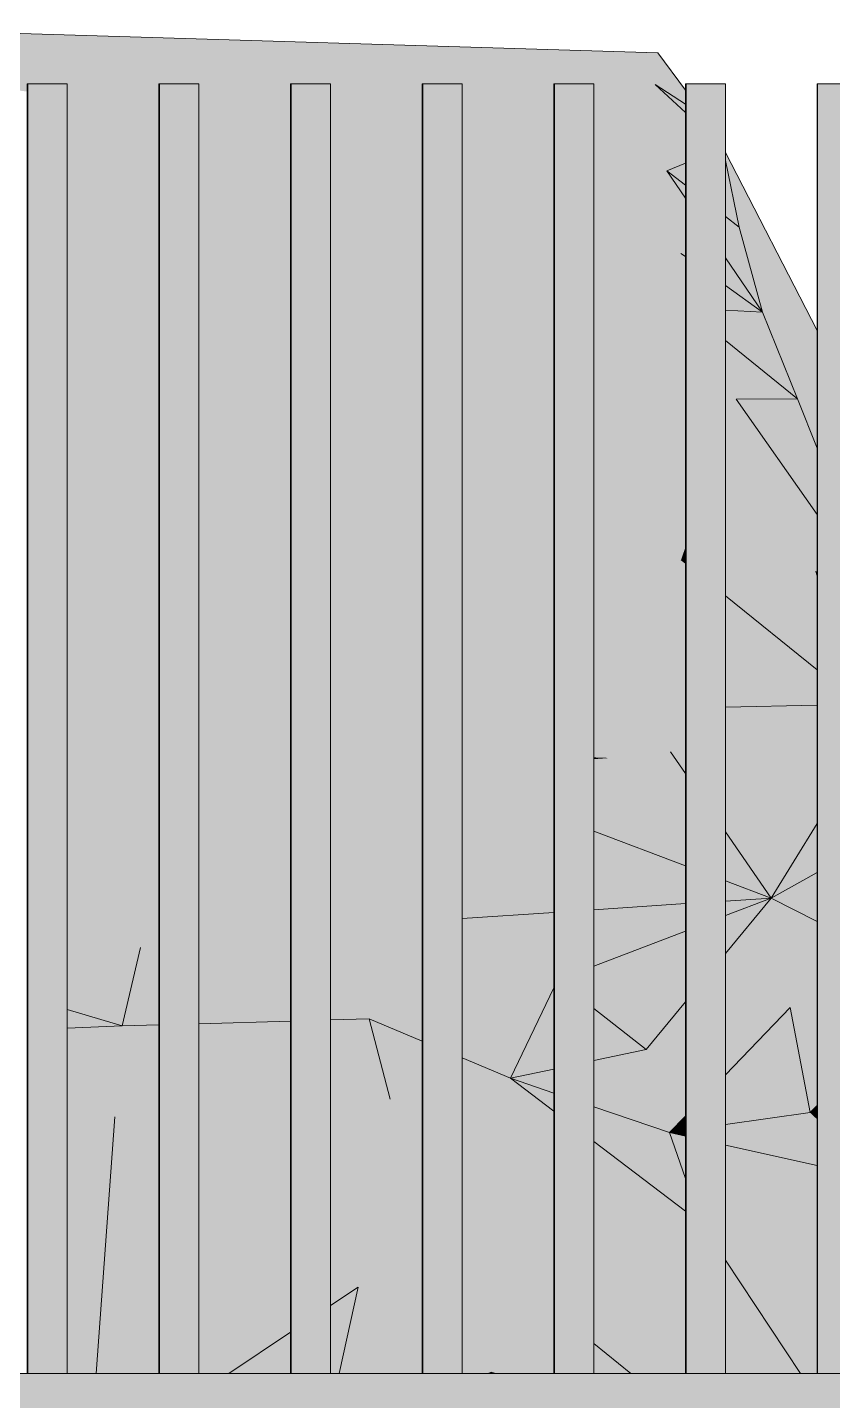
# Model space of a CAD drawing. Header units: millimetres. Extents: x 365175 to 2667127, y -330297 to -162108.
# Drawn here: x 1843494 to 1844105, y -318932 to -317888 of the extents above; entities that cross this region are included whole.
import ezdxf

# ---------------------------------------------------------------- set-up
doc = ezdxf.new("R2010")
doc.units = ezdxf.units.MM
doc.header["$MEASUREMENT"] = 0
doc.layers.add('Cars', color=7, linetype='Continuous')
doc.layers.add('TopoAlt', color=7, linetype='Continuous')

# ---------------------------------------------------------------- blocks, each defined once
blk = doc.blocks.new('Élément de coupe_582_6', base_point=(1445436.1, -319511))
at = {"layer": 'TopoAlt', "linetype": 'Continuous', "lineweight": 0, "true_color": 0x000000}
blk.add_hatch(color=18, dxfattribs=at).paths.add_polyline_path([(1838007, -319511), (1839530.3, -319511), (1839530.3, -319486), (1854698.7, -319486), (1854698.7, -318911), (1838007, -318911)])
at = {"layer": 'TopoAlt', "color": 190, "linetype": 'Continuous', "lineweight": 5, "true_color": 0x8002ff}
blk.add_line((1854698.7, -318911), (1838007, -318911), dxfattribs=at)
blk = doc.blocks.new('Élément de coupe_688_6', base_point=(1445436.1, -319511))
at = {"linetype": 'Continuous', "lineweight": 0, "true_color": 0x000000}
for points in [[(1844093.8, -317931), (1844093.8, -318911), (1844094.2, -318911), (1844094.2, -317931)], [(1844093.8, -317931), (1844093.8, -318911), (1844094.2, -318911), (1844094.2, -317931)], [(1844094.2, -317931), (1844094.2, -318911), (1844124.2, -318911), (1844124.2, -317931)]]:
    blk.add_hatch(color=18, dxfattribs=at).paths.add_polyline_path(points)
at = {"color": 18, "linetype": 'Continuous', "lineweight": 5, "true_color": 0x330000}
for p, q in [((1844093.8, -317931), (1844094.2, -317931)), ((1844093.8, -318911), (1844093.8, -317931)), ((1844094.2, -317931), (1844124.2, -317931)), ((1844094.2, -318911), (1844094.2, -317931)), ((1844124.2, -318911), (1844124.2, -317931))]:
    blk.add_line(p, q, dxfattribs=at)
blk = doc.blocks.new('Élément de coupe_689_6', base_point=(1445436.1, -319511))
at = {"linetype": 'Continuous', "lineweight": 0, "true_color": 0x000000}
for points in [[(1843993.8, -317931), (1843993.8, -318911), (1843994.3, -318911), (1843994.3, -317931)], [(1843993.8, -317931), (1843993.8, -318911), (1843994.3, -318911), (1843994.3, -317931)], [(1843994.3, -317931), (1843994.3, -318911), (1844024.3, -318911), (1844024.3, -317931)]]:
    blk.add_hatch(color=18, dxfattribs=at).paths.add_polyline_path(points)
at = {"color": 18, "linetype": 'Continuous', "lineweight": 5, "true_color": 0x330000}
for p, q in [((1843993.8, -317931), (1843994.3, -317931)), ((1843993.8, -318911), (1843993.8, -317931)), ((1843994.3, -317931), (1844024.3, -317931)), ((1843994.3, -318911), (1843994.3, -317931)), ((1844024.3, -318911), (1844024.3, -317931))]:
    blk.add_line(p, q, dxfattribs=at)
blk = doc.blocks.new('Élément de coupe_690_6', base_point=(1445436.1, -319511))
at = {"linetype": 'Continuous', "lineweight": 0, "true_color": 0x000000}
for points in [[(1843893.8, -317931), (1843893.8, -318911), (1843894.3, -318911), (1843894.3, -317931)], [(1843893.8, -317931), (1843893.8, -318911), (1843894.3, -318911), (1843894.3, -317931)], [(1843894.3, -317931), (1843894.3, -318911), (1843924.3, -318911), (1843924.3, -317931)]]:
    blk.add_hatch(color=18, dxfattribs=at).paths.add_polyline_path(points)
at = {"color": 18, "linetype": 'Continuous', "lineweight": 5, "true_color": 0x330000}
for p, q in [((1843893.8, -317931), (1843894.3, -317931)), ((1843893.8, -318911), (1843893.8, -317931)), ((1843894.3, -317931), (1843924.3, -317931)), ((1843894.3, -318911), (1843894.3, -317931)), ((1843924.3, -318911), (1843924.3, -317931))]:
    blk.add_line(p, q, dxfattribs=at)
blk = doc.blocks.new('Élément de coupe_691_6', base_point=(1445436.1, -319511))
at = {"linetype": 'Continuous', "lineweight": 0, "true_color": 0x000000}
for points in [[(1843793.9, -317931), (1843793.9, -318911), (1843794.3, -318911), (1843794.3, -317931)], [(1843793.9, -317931), (1843793.9, -318911), (1843794.3, -318911), (1843794.3, -317931)], [(1843794.3, -317931), (1843794.3, -318911), (1843824.3, -318911), (1843824.3, -317931)]]:
    blk.add_hatch(color=18, dxfattribs=at).paths.add_polyline_path(points)
at = {"color": 18, "linetype": 'Continuous', "lineweight": 5, "true_color": 0x330000}
for p, q in [((1843793.9, -317931), (1843794.3, -317931)), ((1843793.9, -318911), (1843793.9, -317931)), ((1843794.3, -317931), (1843824.3, -317931)), ((1843794.3, -318911), (1843794.3, -317931)), ((1843824.3, -318911), (1843824.3, -317931))]:
    blk.add_line(p, q, dxfattribs=at)
blk = doc.blocks.new('Élément de coupe_692_6', base_point=(1445436.1, -319511))
at = {"linetype": 'Continuous', "lineweight": 0, "true_color": 0x000000}
for points in [[(1843693.9, -317931), (1843693.9, -318911), (1843694.3, -318911), (1843694.3, -317931)], [(1843693.9, -317931), (1843693.9, -318911), (1843694.3, -318911), (1843694.3, -317931)], [(1843694.3, -317931), (1843694.3, -318911), (1843724.3, -318911), (1843724.3, -317931)]]:
    blk.add_hatch(color=18, dxfattribs=at).paths.add_polyline_path(points)
at = {"color": 18, "linetype": 'Continuous', "lineweight": 5, "true_color": 0x330000}
for p, q in [((1843693.9, -317931), (1843694.3, -317931)), ((1843693.9, -318911), (1843693.9, -317931)), ((1843694.3, -317931), (1843724.3, -317931)), ((1843694.3, -318911), (1843694.3, -317931)), ((1843724.3, -318911), (1843724.3, -317931))]:
    blk.add_line(p, q, dxfattribs=at)
blk = doc.blocks.new('Élément de coupe_693_6', base_point=(1445436.1, -319511))
at = {"linetype": 'Continuous', "lineweight": 0, "true_color": 0x000000}
for points in [[(1843593.9, -317931), (1843593.9, -318911), (1843594.4, -318911), (1843594.4, -317931)], [(1843593.9, -317931), (1843593.9, -318911), (1843594.4, -318911), (1843594.4, -317931)], [(1843594.4, -317931), (1843594.4, -318911), (1843624.4, -318911), (1843624.4, -317931)]]:
    blk.add_hatch(color=18, dxfattribs=at).paths.add_polyline_path(points)
at = {"color": 18, "linetype": 'Continuous', "lineweight": 5, "true_color": 0x330000}
for p, q in [((1843593.9, -317931), (1843594.4, -317931)), ((1843593.9, -318911), (1843593.9, -317931)), ((1843594.4, -317931), (1843624.4, -317931)), ((1843594.4, -318911), (1843594.4, -317931)), ((1843624.4, -318911), (1843624.4, -317931))]:
    blk.add_line(p, q, dxfattribs=at)
blk = doc.blocks.new('Élément de coupe_694_6', base_point=(1445436.1, -319511))
at = {"linetype": 'Continuous', "lineweight": 0, "true_color": 0x000000}
for points in [[(1843494, -317931), (1843494, -318911), (1843494.4, -318911), (1843494.4, -317931)], [(1843494, -317931), (1843494, -318911), (1843494.4, -318911), (1843494.4, -317931)], [(1843494.4, -317931), (1843494.4, -318911), (1843524.4, -318911), (1843524.4, -317931)]]:
    blk.add_hatch(color=18, dxfattribs=at).paths.add_polyline_path(points)
at = {"color": 18, "linetype": 'Continuous', "lineweight": 5, "true_color": 0x330000}
for p, q in [((1843494, -317931), (1843494.4, -317931)), ((1843494, -318911), (1843494, -317931)), ((1843494.4, -317931), (1843524.4, -317931)), ((1843494.4, -318911), (1843494.4, -317931)), ((1843524.4, -318911), (1843524.4, -317931))]:
    blk.add_line(p, q, dxfattribs=at)
blk = doc.blocks.new('Élément de coupe_745_6', base_point=(1445436.1, -319511))
at = {"layer": 'Cars', "linetype": 'Continuous', "lineweight": 0, "true_color": 0x000000}
for points in [[(1843335.9, -317888.3), (1843334.2, -317891), (1843972.8, -317907.5)], [(1843334.2, -317916.6), (1843970.8, -317931.5), (1843334.2, -317891)], [(1843970.8, -317931.5), (1843972.8, -317907.5), (1843334.2, -317891)], [(1843970.8, -317931.5), (1843993.8, -317946.6), (1843993.8, -317936), (1843972.8, -317907.5)], [(1843334.2, -317916.6), (1843494, -317937), (1843494, -317931), (1843524.4, -317931), (1843524.4, -317940.9), (1843593.9, -317949.7), (1843593.9, -317931), (1843624.4, -317931), (1843624.4, -317953.6), (1843693.9, -317962.5), (1843693.9, -317931), (1843724.3, -317931), (1843724.3, -317966.4), (1843793.9, -317975.3), (1843793.9, -317931), (1843824.3, -317931), (1843824.3, -317979.2), (1843868.2, -317984.8), (1843893.8, -317971.5), (1843893.8, -317931), (1843924.3, -317931), (1843924.3, -317955.7), (1843970.8, -317931.5)], [(1843924.3, -317991.1), (1843979.7, -317997.3), (1843970.8, -317931.5), (1843924.3, -317955.7)], [(1843993.8, -317953), (1843970.8, -317931.5), (1843979.7, -317997.3), (1843993.8, -317991.3)], [(1843993.8, -317946.6), (1843970.8, -317931.5), (1843993.8, -317953)], [(1843593.9, -317949.7), (1843524.4, -317940.9), (1843524.4, -317957.9), (1843593.9, -317973)], [(1843524.4, -317996.1), (1843593.9, -318001.9), (1843593.9, -317973), (1843524.4, -317957.9)], [(1843624.4, -317979.6), (1843693.9, -317994.8), (1843693.9, -317962.5), (1843624.4, -317953.6)], [(1843793.9, -317975.3), (1843724.3, -317966.4), (1843724.3, -318001.4), (1843793.9, -318016.5)], [(1843893.8, -317971.5), (1843868.2, -317984.8), (1843893.8, -317987.6)], [(1843624.4, -318004.4), (1843693.9, -318010.2), (1843693.9, -317994.8), (1843624.4, -317979.6)], [(1843824.3, -318010.3), (1843868.2, -317984.8), (1843824.3, -317979.2)], [(1843824.3, -318010.3), (1843824.3, -318023.2), (1843893.8, -318038.5), (1843893.8, -318000.5), (1843868.2, -317984.8)], [(1843868.2, -317984.8), (1843893.8, -318000.5), (1843893.8, -317987.6)], [(1843979.7, -317997.3), (1843924.3, -317991.1), (1843924.3, -318019.2), (1843990.4, -318059.9)], [(1843979.7, -317997.3), (1843993.8, -318008.2), (1843993.8, -317991.3)], [(1844024.3, -317983.4), (1844024.3, -317989.4), (1844034.7, -318040.1), (1844093.8, -318132.1), (1844093.8, -318118.5)], [(1844024.3, -317989.4), (1844024.3, -318031.9), (1844034.7, -318040.1)], [(1843593.9, -318001.9), (1843524.4, -317996.1), (1843524.4, -318012.2), (1843593.9, -318023.8)], [(1843724.3, -318012.7), (1843793.9, -318018.4), (1843793.9, -318016.5), (1843724.3, -318001.4)], [(1843979.7, -317997.3), (1843990.4, -318059.9), (1843993.8, -318062.4), (1843993.8, -318018.1)], [(1843979.7, -317997.3), (1843993.8, -318018.1), (1843993.8, -318008.2)], [(1843524.4, -318012.2), (1843524.4, -318022.6), (1843593.9, -318038), (1843593.9, -318023.8)], [(1843693.9, -318010.2), (1843624.4, -318004.4), (1843624.4, -318028.8), (1843693.9, -318040.5)], [(1843724.3, -318012.7), (1843724.3, -318045.5), (1843793.9, -318057.1), (1843793.9, -318018.4)], [(1843593.9, -318038), (1843524.4, -318022.6), (1843524.4, -318038.4), (1843593.9, -318039.9)], [(1843824.3, -318023.2), (1843824.3, -318026.7), (1843893.8, -318057.4), (1843893.8, -318038.5)], [(1843924.3, -318019.2), (1843924.3, -318045.3), (1843990.4, -318059.9)], [(1843624.4, -318028.8), (1843624.4, -318042.1), (1843693.9, -318048.7), (1843693.9, -318040.5)], [(1843824.3, -318026.7), (1843824.3, -318063.2), (1843893.8, -318078.9), (1843893.8, -318057.4)], [(1844034.7, -318040.1), (1844024.3, -318031.9), (1844024.3, -318063.2), (1844052.2, -318104.5)], [(1843524.4, -318160.5), (1843593.9, -318206.6), (1843593.9, -318039.9), (1843524.4, -318038.4)], [(1843624.4, -318042.1), (1843624.4, -318085.6), (1843693.9, -318237.9), (1843693.9, -318048.7)], [(1844034.7, -318040.1), (1844052.2, -318104.5), (1844093.8, -318186.9), (1844093.8, -318166.5)], [(1844093.8, -318132.1), (1844034.7, -318040.1), (1844093.8, -318166.5)], [(1843724.3, -318045.5), (1843724.3, -318051.6), (1843793.9, -318058.2), (1843793.9, -318057.1)], [(1843724.3, -318051.6), (1843724.3, -318269.5), (1843793.9, -318095.9), (1843793.9, -318058.2)], [(1843990.4, -318059.9), (1843924.3, -318045.3), (1843924.3, -318070.9), (1843993.7, -318101.5)], [(1843824.3, -318079.9), (1843893.8, -318168.9), (1843893.8, -318078.9), (1843824.3, -318063.2)], [(1843990.4, -318059.9), (1843993.7, -318101.5), (1843993.8, -318101.5), (1843993.8, -318062.4)], [(1844024.3, -318063.2), (1844024.3, -318084.3), (1844052.2, -318104.5)], [(1843924.3, -318070.9), (1843924.3, -318085.8), (1843993.7, -318101.5)], [(1843624.4, -318085.6), (1843624.4, -318226.8), (1843693.9, -318273), (1843693.9, -318237.9)], [(1843824.3, -318079.9), (1843824.3, -318290), (1843893.8, -318291.1), (1843893.8, -318168.9)], [(1843924.3, -318085.8), (1843924.3, -318207.9), (1843990.5, -318292.7), (1843993.7, -318101.5)], [(1844024.3, -318084.3), (1844024.3, -318103.1), (1844052.2, -318104.5)], [(1843793.9, -318095.9), (1843724.3, -318269.5), (1843724.3, -318288.3), (1843793.9, -318289.5)], [(1843990.5, -318292.7), (1843993.8, -318283.2), (1843993.8, -318101.7), (1843993.7, -318101.5)], [(1843993.8, -318101.6), (1843993.7, -318101.5), (1843993.8, -318101.7)], [(1843993.8, -318101.5), (1843993.7, -318101.5), (1843993.8, -318101.6)], [(1844052.2, -318104.5), (1844024.3, -318103.1), (1844024.3, -318126.2), (1844079, -318170.5)], [(1844052.2, -318104.5), (1844079, -318170.5), (1844093.8, -318198.4), (1844093.8, -318186.9)], [(1844079, -318170.5), (1844024.3, -318126.2), (1844024.3, -318156.1), (1844032.4, -318170.6)], [(1844024.3, -318156.1), (1844024.3, -318194.3), (1844032.4, -318170.6)], [(1843524.4, -318160.5), (1843524.4, -318292.2), (1843593.9, -318290.8), (1843593.9, -318206.6)], [(1844024.3, -318295.7), (1844092.7, -318301.7), (1844032.4, -318170.6), (1844024.3, -318194.3)], [(1844079, -318170.5), (1844032.4, -318170.6), (1844093.8, -318258.2), (1844093.8, -318208)], [(1844032.4, -318170.6), (1844092.7, -318301.7), (1844093.8, -318302.1), (1844093.8, -318258.2)], [(1844079, -318170.5), (1844093.8, -318208), (1844093.8, -318198.4)], [(1843924.3, -318291.6), (1843990.5, -318292.7), (1843924.3, -318207.9)], [(1843624.4, -318226.8), (1843624.4, -318290.1), (1843693.9, -318288.7), (1843693.9, -318273)], [(1843990.5, -318292.7), (1843993.8, -318293), (1843993.8, -318283.2)], [(1843593.9, -318290.8), (1843524.4, -318292.2), (1843524.4, -318377.4), (1843593.9, -318407.5)], [(1843624.4, -318290.1), (1843624.4, -318420.6), (1843653.7, -318433.3), (1843693.9, -318340.9), (1843693.9, -318288.7)], [(1843724.3, -318291.2), (1843793.9, -318318.8), (1843793.9, -318289.5), (1843724.3, -318288.3)], [(1843793.9, -318318.8), (1843724.3, -318291.2), (1843724.3, -318427.7), (1843793.9, -318422.2)], [(1843893.8, -318291.1), (1843824.3, -318290), (1843824.3, -318330.9), (1843893.8, -318358.6)], [(1843924.3, -318370.7), (1843993.8, -318398.3), (1843993.8, -318311.2), (1843990.5, -318292.7), (1843924.3, -318291.6)], [(1843990.5, -318292.7), (1843993.8, -318311.2), (1843993.8, -318295.4)], [(1843990.5, -318292.7), (1843993.8, -318295.4), (1843993.8, -318293)], [(1844024.3, -318320.1), (1844093.8, -318376.4), (1844093.8, -318304.9), (1844092.7, -318301.7), (1844024.3, -318295.7)], [(1844093.8, -318303.3), (1844092.7, -318301.7), (1844093.8, -318304.9)], [(1844092.7, -318301.7), (1844093.8, -318303.3), (1844093.8, -318302.1)], [(1844024.3, -318320.1), (1844024.3, -318404.6), (1844093.8, -318403.2), (1844093.8, -318376.4)], [(1843824.3, -318419.7), (1843893.8, -318414.2), (1843893.8, -318358.6), (1843824.3, -318330.9)], [(1843653.7, -318433.3), (1843693.9, -318430.1), (1843693.9, -318340.9)], [(1843524.4, -318429), (1843593.9, -318431.3), (1843593.9, -318407.5), (1843524.4, -318377.4)], [(1843924.3, -318411.8), (1843993.8, -318406.3), (1843993.8, -318398.3), (1843924.3, -318370.7)], [(1843924.3, -318411.8), (1843924.3, -318437.7), (1843982.4, -318438.6), (1843993.8, -318424.9), (1843993.8, -318406.3)], [(1844024.3, -318404.6), (1844024.3, -318407.7), (1844093.8, -318421.7), (1844093.8, -318403.2)], [(1844024.3, -318436.1), (1844093.8, -318431.8), (1844093.8, -318421.7), (1844024.3, -318407.7)], [(1843824.3, -318436.1), (1843893.8, -318437.2), (1843893.8, -318414.2), (1843824.3, -318419.7)], [(1843524.4, -318439.5), (1843593.9, -318445.7), (1843593.9, -318431.3), (1843524.4, -318429)], [(1843624.4, -318420.6), (1843624.4, -318432.3), (1843653.7, -318433.3)], [(1843693.9, -318430.1), (1843653.7, -318433.3), (1843693.9, -318434)], [(1843793.9, -318422.2), (1843724.3, -318427.7), (1843724.3, -318434.5), (1843793.9, -318435.6)], [(1843993.8, -318424.9), (1843982.4, -318438.6), (1843993.8, -318437.9)], [(1843593.9, -318445.7), (1843524.4, -318439.5), (1843524.4, -318443.9), (1843593.9, -318447.9)], [(1843653.7, -318433.3), (1843624.4, -318432.3), (1843624.4, -318448.4), (1843662.9, -318451.9)], [(1843653.7, -318433.3), (1843693.9, -318434.7), (1843693.9, -318434)], [(1843653.7, -318433.3), (1843693.9, -318438.7), (1843693.9, -318434.7)], [(1843653.7, -318433.3), (1843662.9, -318451.9), (1843693.9, -318452.1), (1843693.9, -318438.7)], [(1843793.9, -318435.6), (1843724.3, -318434.5), (1843724.3, -318435.8), (1843793.9, -318438.3)], [(1843724.3, -318442.8), (1843793.9, -318452.1), (1843793.9, -318438.3), (1843724.3, -318435.8)], [(1843893.8, -318437.2), (1843824.3, -318436.1), (1843824.3, -318439.3), (1843893.8, -318441.8)], [(1843824.3, -318439.3), (1843824.3, -318451.4), (1843893.8, -318446.4), (1843893.8, -318441.8)], [(1843924.3, -318437.7), (1843924.3, -318442.9), (1843936.7, -318443.3), (1843982.4, -318438.6)], [(1843924.3, -318471.9), (1843924.3, -318486.8), (1843982.4, -318438.6), (1843936.7, -318443.3)], [(1843924.3, -318486.8), (1843924.3, -318498.9), (1843993.8, -318525.2), (1843993.8, -318455.2), (1843982.4, -318438.6)], [(1843982.4, -318438.6), (1843993.8, -318455.2), (1843993.8, -318437.9)], [(1844024.3, -318436.1), (1844024.3, -318499.4), (1844059, -318549.8), (1844093.8, -318493), (1844093.8, -318431.8)], [(1843524.4, -318443.9), (1843524.4, -318455.4), (1843593.9, -318488.8), (1843593.9, -318447.9)], [(1843662.9, -318451.9), (1843624.4, -318448.4), (1843624.4, -318449.6)], [(1843624.4, -318449.6), (1843624.4, -318487.6), (1843662.9, -318451.9)], [(1843724.3, -318442.8), (1843724.3, -318452.4), (1843793.9, -318453), (1843793.9, -318452.1)], [(1843893.8, -318446.4), (1843824.3, -318451.4), (1843824.3, -318461.8), (1843893.8, -318487.6)], [(1843924.3, -318444.2), (1843936.7, -318443.3), (1843924.3, -318442.9)], [(1843924.3, -318444.2), (1843924.3, -318471.9), (1843936.7, -318443.3)], [(1843524.4, -318455.4), (1843524.4, -318477.6), (1843593.9, -318493.6), (1843593.9, -318488.8)], [(1843624.4, -318487.6), (1843624.4, -318497.9), (1843693.9, -318497.3), (1843693.9, -318457.2), (1843662.9, -318451.9)], [(1843662.9, -318451.9), (1843693.9, -318457.2), (1843693.9, -318452.1)], [(1843724.3, -318452.4), (1843724.3, -318462.4), (1843793.9, -318474.4), (1843793.9, -318453)], [(1843893.8, -318487.6), (1843824.3, -318461.8), (1843824.3, -318479.7), (1843893.8, -318491.6)], [(1843724.3, -318497), (1843793.9, -318496.3), (1843793.9, -318474.4), (1843724.3, -318462.4)], [(1843524.4, -318477.6), (1843524.4, -318494.1), (1843593.9, -318497.2), (1843593.9, -318493.6)], [(1843824.3, -318479.7), (1843824.3, -318496), (1843893.8, -318495.3), (1843893.8, -318491.6)], [(1844093.8, -318493), (1844059, -318549.8), (1844093.8, -318530.3)], [(1843593.9, -318497.2), (1843524.4, -318494.1), (1843524.4, -318563.4), (1843580.1, -318587.4), (1843593.9, -318549.9)], [(1843624.4, -318497.9), (1843624.4, -318501.6), (1843693.9, -318523.9), (1843693.9, -318497.3)], [(1843624.4, -318501.6), (1843624.4, -318583.3), (1843693.9, -318577), (1843693.9, -318523.9)], [(1843724.3, -318533.7), (1843793.9, -318555.9), (1843793.9, -318496.3), (1843724.3, -318497)], [(1843824.3, -318496), (1843824.3, -318564.3), (1843893.8, -318510.8), (1843893.8, -318495.3)], [(1843924.3, -318498.9), (1843924.3, -318558.6), (1843993.8, -318554), (1843993.8, -318525.2)], [(1844024.3, -318536.7), (1844059, -318549.8), (1844024.3, -318499.4)], [(1843824.3, -318564.3), (1843824.3, -318565.2), (1843893.8, -318560.6), (1843893.8, -318510.8)], [(1843724.3, -318574.2), (1843793.9, -318567.9), (1843793.9, -318555.9), (1843724.3, -318533.7)], [(1844093.8, -318530.3), (1844059, -318549.8), (1844093.8, -318567.5)], [(1844024.3, -318552), (1844059, -318549.8), (1844024.3, -318536.7)], [(1843580.1, -318587.4), (1843593.9, -318586.1), (1843593.9, -318549.9)], [(1843924.3, -318558.6), (1843924.3, -318601.5), (1843993.8, -318574.8), (1843993.8, -318554)], [(1844024.3, -318563.1), (1844024.3, -318591.8), (1844059, -318549.8)], [(1844059, -318549.8), (1844024.3, -318591.8), (1844024.3, -318647.3), (1844073.4, -318633)], [(1844024.3, -318563.1), (1844059, -318549.8), (1844024.3, -318552)], [(1844059, -318549.8), (1844073.4, -318633), (1844093.8, -318627), (1844093.8, -318567.5)], [(1843524.4, -318585.8), (1843580.1, -318587.4), (1843524.4, -318563.4)], [(1843824.3, -318565.2), (1843824.3, -318566.1), (1843893.8, -318610.3), (1843893.8, -318560.6)], [(1843824.3, -318566.1), (1843824.3, -318627), (1843893.8, -318612.7), (1843893.8, -318610.3)], [(1843724.3, -318632.4), (1843753.6, -318641.5), (1843793.9, -318597.3), (1843793.9, -318567.9), (1843724.3, -318574.2)], [(1843924.3, -318601.5), (1843924.3, -318633.7), (1843964.1, -318664.7), (1843993.8, -318628.7), (1843993.8, -318574.8)], [(1843580.1, -318587.4), (1843524.4, -318585.8), (1843524.4, -318634.4), (1843566.2, -318646.9)], [(1843580.1, -318587.4), (1843593.9, -318591.7), (1843593.9, -318586.1)], [(1843624.4, -318583.3), (1843624.4, -318601.2), (1843693.9, -318622.9), (1843693.9, -318577)], [(1843566.2, -318646.9), (1843593.9, -318646.1), (1843593.9, -318591.7), (1843580.1, -318587.4)], [(1843753.6, -318641.5), (1843793.9, -318633.2), (1843793.9, -318597.3)], [(1843624.4, -318601.2), (1843624.4, -318645.2), (1843693.9, -318643.2), (1843693.9, -318622.9)], [(1843824.3, -318627), (1843824.3, -318671.2), (1843861, -318686.6), (1843893.8, -318618), (1843893.8, -318612.7)], [(1843861, -318686.6), (1843893.8, -318679.7), (1843893.8, -318618)], [(1843964.1, -318664.7), (1843993.8, -318656.1), (1843993.8, -318628.7)], [(1844073.4, -318633), (1844093.8, -318644.5), (1844093.8, -318627)], [(1843524.4, -318648.6), (1843566.2, -318646.9), (1843524.4, -318634.4)], [(1843724.3, -318642.3), (1843753.6, -318641.5), (1843724.3, -318632.4)], [(1843753.6, -318641.5), (1843793.9, -318658.4), (1843793.9, -318633.2)], [(1843924.3, -318633.7), (1843924.3, -318673.2), (1843964.1, -318664.7)], [(1844024.3, -318647.3), (1844024.3, -318684), (1844073.4, -318633)], [(1844073.4, -318633), (1844024.3, -318684), (1844024.3, -318721.9), (1844088.4, -318712.8)], [(1844073.4, -318633), (1844088.4, -318712.8), (1844093.8, -318707.3), (1844093.8, -318644.5)], [(1843566.2, -318646.9), (1843524.4, -318648.6), (1843524.4, -318705.8), (1843560.4, -318715.9)], [(1843566.2, -318646.9), (1843560.4, -318715.9), (1843593.9, -318713.8), (1843593.9, -318654.5)], [(1843566.2, -318646.9), (1843593.9, -318654.5), (1843593.9, -318646.1)], [(1843693.9, -318643.2), (1843624.4, -318645.2), (1843624.4, -318662.8), (1843693.9, -318681.9)], [(1843753.6, -318641.5), (1843724.3, -318642.3), (1843724.3, -318690.2), (1843769.6, -318702.6)], [(1843753.6, -318641.5), (1843769.6, -318702.6), (1843793.9, -318698.4), (1843793.9, -318658.4)], [(1843964.1, -318664.7), (1843981.8, -318728), (1843993.8, -318715.5), (1843993.8, -318656.1)], [(1843624.4, -318662.8), (1843624.4, -318711.9), (1843693.9, -318707.4), (1843693.9, -318681.9)], [(1843964.1, -318664.7), (1843924.3, -318673.2), (1843924.3, -318708.3), (1843981.8, -318728)], [(1843824.3, -318671.2), (1843824.3, -318693), (1843861, -318686.6)], [(1843861, -318686.6), (1843893.8, -318697.9), (1843893.8, -318679.7)], [(1843724.3, -318705.5), (1843769.6, -318702.6), (1843724.3, -318690.2)], [(1843861, -318686.6), (1843824.3, -318693), (1843824.3, -318850.7), (1843846.2, -318910)], [(1843861, -318686.6), (1843846.2, -318910), (1843893.8, -318864.7), (1843893.8, -318861)], [(1843893.8, -318711.6), (1843861, -318686.6), (1843893.8, -318861)], [(1843861, -318686.6), (1843893.8, -318711.6), (1843893.8, -318697.9)], [(1843769.6, -318702.6), (1843793.9, -318768.3), (1843793.9, -318698.4)], [(1843524.4, -318717), (1843560.4, -318715.9), (1843524.4, -318705.8)], [(1843624.4, -318760.7), (1843693.9, -318809.4), (1843693.9, -318707.4), (1843624.4, -318711.9)], [(1843724.3, -318705.5), (1843724.3, -318830.7), (1843745.3, -318845.3), (1843769.6, -318702.6)], [(1843745.3, -318845.3), (1843793.9, -318876.4), (1843793.9, -318768.3), (1843769.6, -318702.6)], [(1843924.3, -318708.3), (1843924.3, -318734.7), (1843993.8, -318787.6), (1843993.8, -318762.7), (1843981.8, -318728)], [(1844088.4, -318712.8), (1844093.8, -318713.4), (1844093.8, -318707.3)], [(1843524.4, -318717), (1843524.4, -318911), (1843546.3, -318911), (1843560.4, -318715.9)], [(1843560.4, -318715.9), (1843546.3, -318911), (1843593.9, -318911), (1843593.9, -318739.4)], [(1843593.9, -318713.8), (1843560.4, -318715.9), (1843593.9, -318739.4)], [(1843981.8, -318728), (1843993.8, -318726.3), (1843993.8, -318715.5)], [(1844024.3, -318737.4), (1844093.8, -318753), (1844093.8, -318717.9), (1844088.4, -318712.8), (1844024.3, -318721.9)], [(1844088.4, -318712.8), (1844093.8, -318717.9), (1844093.8, -318713.4)], [(1843993.8, -318726.3), (1843981.8, -318728), (1843993.8, -318730.7)], [(1843981.8, -318728), (1843993.8, -318762.7), (1843993.8, -318730.7)], [(1843924.3, -318734.7), (1843924.3, -318846), (1843993.8, -318803.7), (1843993.8, -318787.6)], [(1844024.3, -318792.1), (1844093.8, -318775.5), (1844093.8, -318753), (1844024.3, -318737.4)], [(1843624.4, -318911), (1843647.1, -318911), (1843693.9, -318879.7), (1843693.9, -318809.4), (1843624.4, -318760.7)], [(1844024.3, -318824.9), (1844081.1, -318911), (1844093.8, -318911), (1844093.8, -318775.5), (1844024.3, -318792.1)], [(1843924.3, -318888.3), (1843952.4, -318911), (1843993.8, -318911), (1843993.8, -318803.7), (1843924.3, -318846)], [(1844024.3, -318911), (1844081.1, -318911), (1844024.3, -318824.9)], [(1843724.3, -318859.3), (1843745.3, -318845.3), (1843724.3, -318830.7)], [(1843724.3, -318911), (1843730.9, -318911), (1843745.3, -318845.3), (1843724.3, -318859.3)], [(1843745.3, -318845.3), (1843730.9, -318911), (1843793.9, -318911), (1843793.9, -318876.4)], [(1843824.3, -318850.7), (1843824.3, -318895.9), (1843846.2, -318910)], [(1843846.2, -318910), (1843849.9, -318911), (1843893.8, -318911), (1843893.8, -318864.7)], [(1843693.9, -318879.7), (1843647.1, -318911), (1843693.9, -318911)], [(1843952.4, -318911), (1843924.3, -318888.3), (1843924.3, -318911)], [(1843824.3, -318911), (1843844, -318911), (1843846.2, -318910), (1843824.3, -318895.9)], [(1843844, -318911), (1843846.6, -318911), (1843846.2, -318910)], [(1843846.2, -318910), (1843846.6, -318911), (1843849.9, -318911)]]:
    blk.add_hatch(color=18, dxfattribs=at).paths.add_polyline_path(points)
at = {"layer": 'Cars', "color": 7, "linetype": 'Continuous', "lineweight": 5}
for p, q in [((1843972.8, -317907.5), (1843335.9, -317888.3)), ((1843993.8, -317936), (1843972.8, -317907.5)), ((1843993.8, -317953), (1843970.8, -317931.5)), ((1843993.8, -317946.6), (1843970.8, -317931.5)), ((1843993.8, -317991.3), (1843979.7, -317997.3)), ((1844093.8, -318118.5), (1844024.3, -317983.4)), ((1844034.7, -318040.1), (1844024.3, -317989.4)), ((1843993.8, -318018.1), (1843979.7, -317997.3)), ((1843993.8, -318008.2), (1843979.7, -317997.3)), ((1844034.7, -318040.1), (1844024.3, -318031.9)), ((1844052.2, -318104.5), (1844034.7, -318040.1)), ((1843993.8, -318062.4), (1843990.4, -318059.9)), ((1844052.2, -318104.5), (1844024.3, -318063.2)), ((1844052.2, -318104.5), (1844024.3, -318084.3)), ((1843993.8, -318101.6), (1843993.7, -318101.5)), ((1843993.8, -318101.5), (1843993.7, -318101.5)), ((1844052.2, -318104.5), (1844024.3, -318103.1)), ((1844079, -318170.5), (1844052.2, -318104.5)), ((1844079, -318170.5), (1844024.3, -318126.2)), ((1844079, -318170.5), (1844032.4, -318170.6)), ((1844093.8, -318258.2), (1844032.4, -318170.6)), ((1844093.8, -318208), (1844079, -318170.5)), ((1843993.8, -318295.4), (1843990.5, -318292.7)), ((1844093.8, -318303.3), (1844092.7, -318301.7)), ((1844092.7, -318301.7), (1844093.8, -318304.9)), ((1844093.8, -318302.1), (1844092.7, -318301.7)), ((1844093.8, -318376.4), (1844024.3, -318320.1)), ((1844093.8, -318403.2), (1844024.3, -318404.6)), ((1843993.8, -318455.2), (1843982.4, -318438.6)), ((1844093.8, -318493), (1844059, -318549.8)), ((1843993.8, -318525.2), (1843924.3, -318498.9)), ((1844059, -318549.8), (1844024.3, -318499.4)), ((1844093.8, -318530.3), (1844059, -318549.8)), ((1844059, -318549.8), (1844024.3, -318536.7)), ((1843993.8, -318554), (1843924.3, -318558.6)), ((1844024.3, -318591.8), (1844059, -318549.8)), ((1844059, -318549.8), (1844024.3, -318563.1)), ((1844059, -318549.8), (1844024.3, -318552)), ((1844093.8, -318567.5), (1844059, -318549.8)), ((1843893.8, -318560.6), (1843824.3, -318565.2)), ((1843993.8, -318574.8), (1843924.3, -318601.5)), ((1843566.2, -318646.9), (1843580.1, -318587.4)), ((1843861, -318686.6), (1843893.8, -318618)), ((1843964.1, -318664.7), (1843993.8, -318628.7)), ((1843566.2, -318646.9), (1843524.4, -318634.4)), ((1843964.1, -318664.7), (1843924.3, -318633.7)), ((1844024.3, -318684), (1844073.4, -318633)), ((1844088.4, -318712.8), (1844073.4, -318633)), ((1843566.2, -318646.9), (1843524.4, -318648.6)), ((1843593.9, -318646.1), (1843566.2, -318646.9)), ((1843693.9, -318643.2), (1843624.4, -318645.2)), ((1843753.6, -318641.5), (1843724.3, -318642.3)), ((1843793.9, -318658.4), (1843753.6, -318641.5)), ((1843769.6, -318702.6), (1843753.6, -318641.5)), ((1843964.1, -318664.7), (1843924.3, -318673.2)), ((1843861, -318686.6), (1843824.3, -318671.2)), ((1843893.8, -318679.7), (1843861, -318686.6)), ((1843893.8, -318711.6), (1843861, -318686.6)), ((1843893.8, -318697.9), (1843861, -318686.6)), ((1843981.8, -318728), (1843924.3, -318708.3)), ((1844088.4, -318712.8), (1844093.8, -318707.3)), ((1843560.4, -318715.9), (1843546.3, -318911)), ((1843981.8, -318728), (1843993.8, -318715.5)), ((1844088.4, -318712.8), (1844024.3, -318721.9)), ((1843993.8, -318726.3), (1843981.8, -318728)), ((1843993.8, -318762.7), (1843981.8, -318728)), ((1843993.8, -318730.7), (1843981.8, -318728)), ((1843993.8, -318787.6), (1843924.3, -318734.7)), ((1844093.8, -318753), (1844024.3, -318737.4)), ((1844081.1, -318911), (1844024.3, -318824.9)), ((1843745.3, -318845.3), (1843724.3, -318859.3)), ((1843730.9, -318911), (1843745.3, -318845.3)), ((1843693.9, -318879.7), (1843647.1, -318911)), ((1843952.4, -318911), (1843924.3, -318888.3)), ((1843844, -318911), (1843846.2, -318910)), ((1843846.6, -318911), (1843846.2, -318910)), ((1843849.9, -318911), (1843846.2, -318910))]:
    blk.add_line(p, q, dxfattribs=at)

msp = doc.modelspace()

# ---------------------------------------------------------------- block references
at = {"lineweight": 0}
for name in ['Élément de coupe_694_6', 'Élément de coupe_693_6', 'Élément de coupe_692_6', 'Élément de coupe_691_6', 'Élément de coupe_690_6', 'Élément de coupe_689_6', 'Élément de coupe_688_6']:
    msp.add_blockref(name, (1445436.05, -319510.981), dxfattribs=at)
at = {"layer": 'Cars', "lineweight": 0}
msp.add_blockref('Élément de coupe_745_6', (1445436.05, -319510.981), dxfattribs=at)
at = {"layer": 'TopoAlt', "lineweight": 0}
msp.add_blockref('Élément de coupe_582_6', (1445436.05, -319510.981), dxfattribs=at)

doc.saveas('drawing.dxf')
